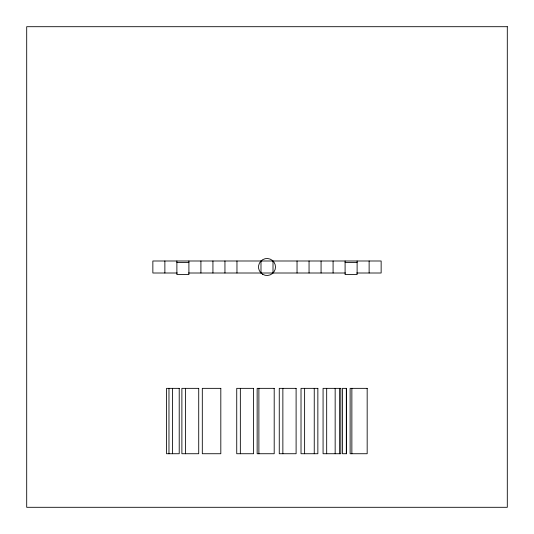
<?xml version="1.0" encoding="UTF-8"?>
<svg xmlns="http://www.w3.org/2000/svg" width="534" height="534" viewBox="0 0 534 534"><rect width="100%" height="100%" fill="white"/><g stroke="black" fill="none" stroke-linecap="round" stroke-linejoin="round"><path stroke-width="0.8" d="M176.887 262.581L188.903 262.581M345.097 262.581L357.113 262.581M177.301 273.007L152.857 273.007L152.857 260.993L381.142 260.993L381.142 273.007L356.699 273.007M188.549 273.007L345.451 273.007M369.127 260.993L369.127 273.007M357.113 260.993L357.113 274.596L345.097 274.596L345.097 260.993M351.866 388.351L351.866 453.733M346.319 388.351L346.319 453.733M339.644 388.351L339.644 453.733M335.158 388.351L335.158 453.733M333.082 260.993L333.082 273.007M326.681 388.351L326.681 453.733M321.067 260.993L321.067 273.007M314.246 388.351L314.246 453.733M309.053 260.993L309.053 273.007M304.62 388.351L304.62 453.733M297.037 260.993L297.037 273.007M282.866 388.351L282.866 453.733M273.007 260.993L273.007 273.007M260.993 260.993L260.993 273.007M258.89 388.351L258.89 453.733M240.347 388.351L240.347 453.733M236.963 260.993L236.963 273.007M224.947 260.993L224.947 273.007M212.933 260.993L212.933 273.007M200.917 260.993L200.917 273.007M188.903 260.993L188.903 274.596L176.887 274.596L176.887 260.993M185.485 388.351L185.485 453.733M172.575 388.351L172.575 453.733M168.971 388.351L168.971 453.733M164.873 260.993L164.873 273.007M507.3 26.7L26.7 26.7L26.7 507.3L507.3 507.3L507.3 26.7M179.217 388.351L166.535 388.351L166.535 453.733L179.217 453.733L179.217 388.351M198.721 388.351L181.88 388.351L181.88 453.733L198.721 453.733L198.721 388.351M220.816 388.351L202.306 388.351L202.306 453.733L220.816 453.733L220.816 388.351M253.577 388.351L236.736 388.351L236.736 453.733L253.577 453.733L253.577 388.351M274.196 388.351L257.148 388.351L257.148 453.733L274.196 453.733L274.196 388.351M296.103 388.351L279.262 388.351L279.262 453.733L296.103 453.733L296.103 388.351M317.857 388.351L301.016 388.351L301.016 453.733L317.857 453.733L317.857 388.351M340.832 388.351L323.07 388.351L323.07 453.733L340.832 453.733L340.832 388.351M346.566 388.351L342.461 388.351L342.461 453.733L346.566 453.733L346.566 388.351M367.172 388.351L350.117 388.351L350.117 453.733L367.172 453.733L367.172 388.351M262.755 274.356A8.497 8.497 0 0 0 275.497 267A8.497 8.497 0 0 0 262.755 259.644A8.497 8.497 0 0 0 262.755 274.356"/></g></svg>
